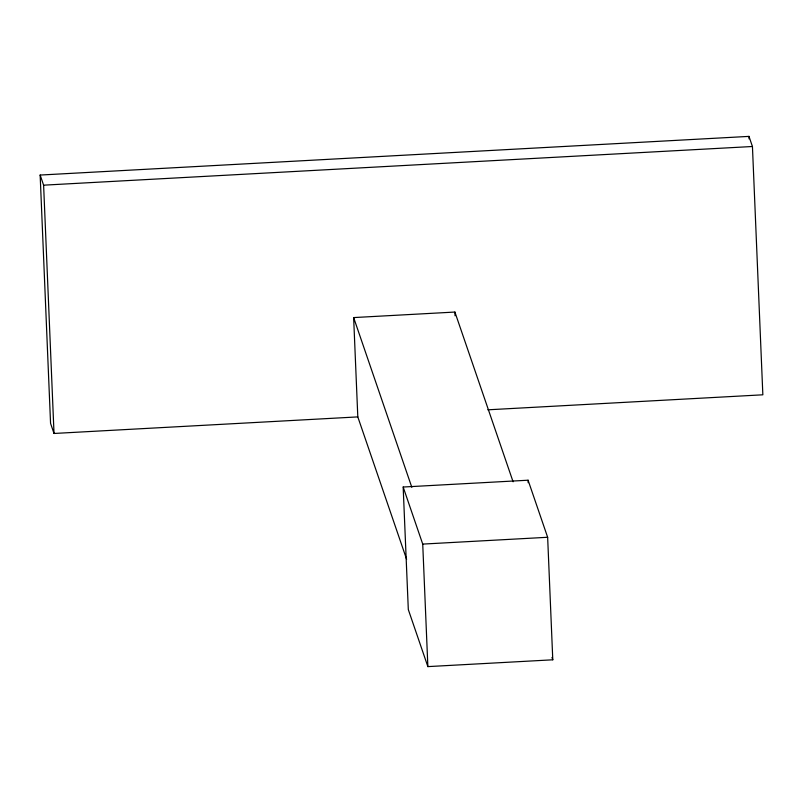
<?xml version="1.0" encoding="UTF-8"?>
<svg xmlns="http://www.w3.org/2000/svg" width="803" height="803" viewBox="0 0 803 803"><rect width="100%" height="100%" fill="white"/><g stroke="black" fill="none" stroke-linecap="round" stroke-linejoin="round"><path stroke-width="1.2" d="M406.629 559.32L357.807 416.898L54.022 433.469L50.559 423.362L40.15 175.054L748.978 136.39L752.441 146.497L762.85 394.805L487.822 409.811M40.15 175.054L43.613 185.172L752.441 146.497M357.807 416.898L353.641 317.576L454.899 312.056L513.087 481.78M403.166 487.03L528.083 480.214L547.646 537.277L552.785 659.805L427.869 666.61L408.305 609.547L403.166 487.03L422.729 544.093L427.869 666.61M422.729 544.093L547.646 537.277M551.982 657.466L552.785 659.805M353.641 317.576L411.819 487.301M748.978 136.39L749.079 138.879M528.083 480.214L528.193 482.713M454.899 312.056L455.06 315.78M43.613 185.172L54.022 433.469"/></g></svg>
